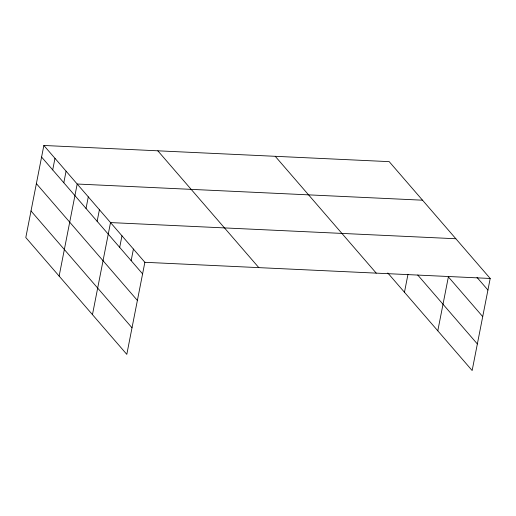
<?xml version="1.0" encoding="UTF-8"?>
<svg xmlns="http://www.w3.org/2000/svg" width="516" height="516" viewBox="0 0 516 516"><rect width="100%" height="100%" fill="white"/><g stroke="black" fill="none" stroke-linecap="round" stroke-linejoin="round"><path stroke-width="0.77" d="M43.86 145.473L25.8 237.534L126.801 354.357L144.867 262.296L43.86 145.473L389.199 161.643L490.2 278.466L472.14 370.527L387.8 272.977M52.703 169.899L54.973 158.322M63.81 182.754L66.08 171.17M59.134 276.086L77.194 184.025L422.527 200.195M86.03 208.451L88.3 196.873M97.143 221.306L99.414 209.722M92.461 314.637L110.521 222.577L455.86 238.747M119.699 247.396L121.969 235.818M131.148 260.638L133.418 249.054M404.467 292.256L407.988 274.293M437.8 330.808L448.378 276.886L482.718 316.605M144.867 262.296L490.2 278.466M477.003 277.408L487.93 290.05M417.76 275.041L477.352 343.972M275.234 156.303L376.241 273.132M157.825 150.807L258.826 267.636M41.59 157.051L142.59 273.873M36.378 183.612L137.385 300.435M31.012 210.973L132.012 327.795"/></g></svg>
